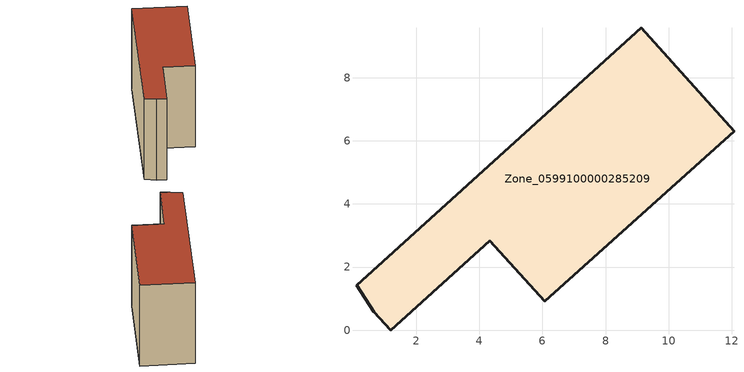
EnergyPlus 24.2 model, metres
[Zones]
Zone_0599100000285209
 floor ground (C_G): 1.19,0 0.66,0.59 0.11,1.42 9.13,9.58 12.07,6.31 6.07,0.92 4.34,2.83 z0
 wall outside (C_F): 12.07,6.31 9.13,9.58 0.11,1.42 0.66,0.59 1.19,0 4.34,2.83 6.07,0.92 12.07,6.31 z0:7.87
 roof outside (C_R): 0.66,0.59 1.19,0 4.34,2.83 6.07,0.92 12.07,6.31 9.13,9.58 0.11,1.42 z7.87
[BUILDING]
Pand.0599100000285209: North Axis=0; Terrain=City; Loads Convergence Tolerance Value=0.04; Temperature Convergence Tolerance Value=0.4; Solar Distribution=FullExterior; Maximum Number of Warmup Days=25; Minimum Number of Warmup Days=1
[Site:Location]
Rotterdam.The.Hague.AP_ZH_NLD Design_Conditions: Latitude=51.96; Longitude=4.45; Time Zone=1; Elevation=-4.5
[SITE:GROUNDTEMPERATURE:BUILDINGSURFACE]
18, 18, 18, 18, 18, 18, 18, 18, 18, 18, 18, 18
[MATERIAL] Thermal Absorptance=0.9; Solar Absorptance=0.7; Visible Absorptance=0.7
Name | Roughness | Thickness | Conductivity | Density | Specific Heat
G.TI.1946 | MediumSmooth | 0.15 | 1 | 540 | 1210
F.TI.1946 | Rough | 0.3 | 0.857143 | 1920 | 840
R.TI.1946 | MediumRough | 0.2 | 0.1 | 1500 | 1000
[CONSTRUCTION]
C_G: G.TI.1946
C_F: F.TI.1946
C_R: R.TI.1946
[ZONE]
Zone_0599100000285209: Type=1; Multiplier=1; Ceiling Height=Autocalculate; Volume=Autocalculate; Floor Area=autocalculate; Part of Total Floor Area=Yes
[ZONEINFILTRATION:DESIGNFLOWRATE]
Infil_Zone_0599100000285209: Zone or ZoneList or Space or SpaceList=Zone_0599100000285209; Schedule=AlwaysOn; Design Flow Rate Calculation Method=Flow/Area; Flow Rate per Floor Area=0.003; Constant Term Coefficient=1; Temperature Term Coefficient=0; Velocity Term Coefficient=0; Velocity Squared Term Coefficient=0
[HVACTEMPLATE:ZONE:IDEALLOADSAIRSYSTEM]
Zone_0599100000285209: Maximum Heating Supply Air Temperature=50; Minimum Cooling Supply Air Temperature=13; Maximum Heating Supply Air Humidity Ratio=0.0156; Minimum Cooling Supply Air Humidity Ratio=0.0077; Heating Limit=NoLimit; Cooling Limit=NoLimit; Dehumidification Control Type=ConstantSensibleHeatRatio; Cooling Sensible Heat Ratio=0.7; Dehumidification Setpoint=60; Humidification Control Type=None; Humidification Setpoint=30; Outdoor Air Method=None; Outdoor Air Flow Rate per Person=0.00944; Outdoor Air Flow Rate per Zone Floor Area=0; Outdoor Air Flow Rate per Zone=0; Demand Controlled Ventilation Type=None; Outdoor Air Economizer Type=NoEconomizer; Heat Recovery Type=None; Sensible Heat Recovery Effectiveness=0.7; Latent Heat Recovery Effectiveness=0.65
[ZONECONTROL:THERMOSTAT]
ThermostatControl_Zone_0599100000285209: Zone or ZoneList=Zone_0599100000285209; Control Type Schedule=DualSetpointControlType; Control 1=Thermostat_Zone_0599100000285209; Temperature Difference Between Cutout And Setpoint=0
[THERMOSTATSETPOINT:DUALSETPOINT]
Thermostat_Zone_0599100000285209: Heating Setpoint Temperature Schedule=HeatingSetpoint_Zone_0599100000285209; Cooling Setpoint Temperature Schedule=CoolingSetpoint_Zone_0599100000285209
[SCHEDULE:COMPACT]
HeatingSetpoint_Zone_0599100000285209: Through: 12/31, For: AllDays, Until: 24:00, 21
CoolingSetpoint_Zone_0599100000285209: Through: 12/31, For: AllDays, Until: 24:00, 24
DualSetpointControlType: Through: 12/31, For: AllDays, Until: 24:00, 4
AlwaysOn: Through: 12/31, For: AllDays, Until: 24:00, 1
